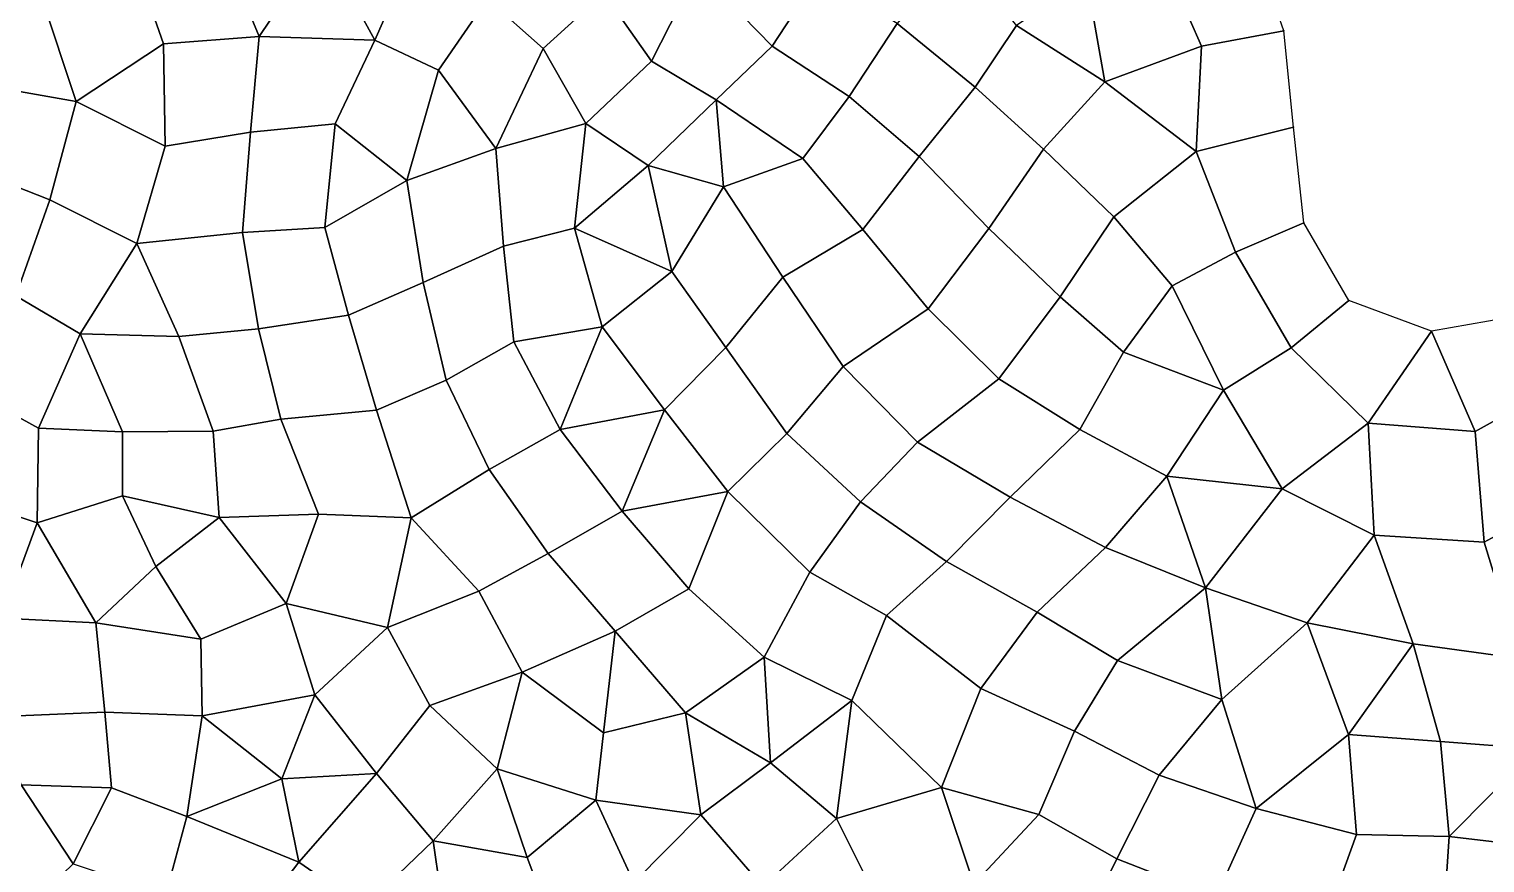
# Model space of a CAD drawing. Extents: x 380707 to 407438, y 6452841 to 6483357.
# Drawn here: x 384660 to 386017, y 6457912 to 6458689 of the extents above; entities that cross this region are included whole.
import ezdxf

# ---------------------------------------------------------------- set-up
doc = ezdxf.new("R2010")
doc.units = 0
for name, color, linetype in [('MESH_BOUND', 25, 'CONTINUOUS'), ('MESH_ELEMS', 18, 'CONTINUOUS'), ('MESH_NDSTRNGS', 17, 'CONTINUOUS'), ('MESH_NODES', 18, 'CONTINUOUS')]:
    doc.layers.add(name, color=color, linetype=linetype)

msp = doc.modelspace()

# ---------------------------------------------------------------- linework, layer by layer
at = {"layer": 'MESH_BOUND', "color": 25}
for points in [[(385829.302, 6458687.31, 1.097), (385800.046, 6458771.72, -0.123)], [(385838.542, 6458597.83, 1.641), (385829.302, 6458687.31, 1.097)], [(385848.195, 6458508.4, 0.626), (385838.542, 6458597.83, 1.641)], [(385890.081, 6458436.21, 2.581), (385848.195, 6458508.4, 0.626)], [(385967.145, 6458407.76, 1.077), (385890.081, 6458436.21, 2.581)], [(386055.725, 6458423.06, 1.326), (385967.145, 6458407.76, 1.077)]]:
    msp.add_polyline3d(points, dxfattribs=at)
at = {"layer": 'MESH_ELEMS', "color": 178}
for points in [[(384836.16, 6458774.42, -15.56), (384760.083, 6458746.4, -15.206), (384785.102, 6458675.48, -14.937), (384874.259, 6458682.22, -14.278)], [(384836.16, 6458774.42, -15.56), (384874.259, 6458682.22, -14.278), (384932.786, 6458768.98, -15.762), (384836.16, 6458774.42, -15.56)], [(385195.48, 6458722.5, -15.923), (385155.925, 6458777.96, -17.101), (385087.148, 6458717.19, -15.948), (385138.899, 6458670.89, -15.092)], [(384981.958, 6458678.77, -12.954), (384932.786, 6458768.98, -15.762), (384874.259, 6458682.22, -14.278), (384981.958, 6458678.77, -12.954)], [(385022.767, 6458770.98, -17.522), (384932.786, 6458768.98, -15.762), (384981.958, 6458678.77, -12.954), (385022.767, 6458770.98, -17.522)], [(385087.148, 6458717.19, -15.948), (385022.767, 6458770.98, -17.522), (384981.958, 6458678.77, -12.954), (385041.266, 6458650.91, -15.959)], [(385468.952, 6458694.3, -13.506), (385541.536, 6458634.84, -12.848), (385580.193, 6458692.54, -6.052), (385525.074, 6458763.52, -8.27)], [(385800.046, 6458771.72, -0.123), (385718.095, 6458751.59, -1.184), (385752.592, 6458673.05, -1.176), (385829.302, 6458687.31, 1.097)], [(384597.7, 6458640.18, -17.801), (384671.347, 6458719.18, -15.782), (384591.783, 6458753.82, -17.029), (384539.927, 6458721.75, -17.839)], [(385718.095, 6458751.59, -1.184), (385645.364, 6458736.89, -1.895), (385662.642, 6458639.86, -2.056), (385752.592, 6458673.05, -1.176)], [(384785.102, 6458675.48, -14.937), (384760.083, 6458746.4, -15.206), (384671.347, 6458719.18, -15.782), (384703.611, 6458621.52, -15.385)], [(385195.48, 6458722.5, -15.923), (385239.973, 6458659.29, -14.804), (385283.274, 6458744.21, -15.465), (385195.48, 6458722.5, -15.923)], [(385352.567, 6458673.02, -14.344), (385283.274, 6458744.21, -15.465), (385239.973, 6458659.29, -14.804), (385300.15, 6458623.18, -14.256)], [(385395.658, 6458739.2, -13.741), (385283.274, 6458744.21, -15.465), (385352.567, 6458673.02, -14.344), (385395.658, 6458739.2, -13.741)], [(385424.3, 6458626.23, -13.869), (385468.952, 6458694.3, -13.506), (385395.658, 6458739.2, -13.741), (385352.567, 6458673.02, -14.344)], [(385662.642, 6458639.86, -2.056), (385645.364, 6458736.89, -1.895), (385580.193, 6458692.54, -6.052), (385662.642, 6458639.86, -2.056)], [(385239.973, 6458659.29, -14.804), (385195.48, 6458722.5, -15.923), (385138.899, 6458670.89, -15.092), (385178.645, 6458601.17, -14.34)], [(384671.347, 6458719.18, -15.782), (384597.7, 6458640.18, -17.801), (384703.611, 6458621.52, -15.385), (384671.347, 6458719.18, -15.782)], [(385041.266, 6458650.91, -15.959), (385094.872, 6458577.71, -14.715), (385138.899, 6458670.89, -15.092), (385087.148, 6458717.19, -15.948)], [(385424.3, 6458626.23, -13.869), (385489.544, 6458570.45, -13.683), (385541.536, 6458634.84, -12.848), (385468.952, 6458694.3, -13.506)], [(384866.19, 6458592.9, -8.39), (384874.259, 6458682.22, -14.278), (384785.102, 6458675.48, -14.937), (384786.497, 6458580.02, -14.528)], [(384945.167, 6458600.79, -5.91), (384981.958, 6458678.77, -12.954), (384874.259, 6458682.22, -14.278), (384866.19, 6458592.9, -8.39)], [(385605.443, 6458577.23, -8.968), (385662.642, 6458639.86, -2.056), (385580.193, 6458692.54, -6.052), (385541.536, 6458634.84, -12.848)], [(385838.542, 6458597.83, 1.641), (385829.302, 6458687.31, 1.097), (385752.592, 6458673.05, -1.176), (385747.761, 6458574.88, -1.397)], [(384786.497, 6458580.02, -14.528), (384785.102, 6458675.48, -14.937), (384703.611, 6458621.52, -15.385), (384786.497, 6458580.02, -14.528)], [(384945.167, 6458600.79, -5.91), (385011.972, 6458547.93, -11.487), (385041.266, 6458650.91, -15.959), (384981.958, 6458678.77, -12.954)], [(385178.645, 6458601.17, -14.34), (385138.899, 6458670.89, -15.092), (385094.872, 6458577.71, -14.715), (385178.645, 6458601.17, -14.34)], [(385352.567, 6458673.02, -14.344), (385300.15, 6458623.18, -14.256), (385381.187, 6458568.44, -13.838), (385424.3, 6458626.23, -13.869)], [(385662.642, 6458639.86, -2.056), (385747.761, 6458574.88, -1.397), (385752.592, 6458673.05, -1.176), (385662.642, 6458639.86, -2.056)], [(385236.747, 6458562.09, -13.963), (385300.15, 6458623.18, -14.256), (385239.973, 6458659.29, -14.804), (385178.645, 6458601.17, -14.34)], [(384703.611, 6458621.52, -15.385), (384597.7, 6458640.18, -17.801), (384600.775, 6458560.6, -18.469), (384679.141, 6458529.9, -16.172)], [(385011.972, 6458547.93, -11.487), (385094.872, 6458577.71, -14.715), (385041.266, 6458650.91, -15.959), (385011.972, 6458547.93, -11.487)], [(385662.642, 6458639.86, -2.056), (385605.443, 6458577.23, -8.968), (385670.943, 6458514.16, -2.279), (385747.761, 6458574.88, -1.397)], [(385489.544, 6458570.45, -13.683), (385424.3, 6458626.23, -13.869), (385381.187, 6458568.44, -13.838), (385436.875, 6458502.22, -13.725)], [(385605.443, 6458577.23, -8.968), (385541.536, 6458634.84, -12.848), (385489.544, 6458570.45, -13.683), (385554.306, 6458503.21, -13.637)], [(384786.497, 6458580.02, -14.528), (384703.611, 6458621.52, -15.385), (384679.141, 6458529.9, -16.172), (384760.047, 6458489.29, -12.744)], [(385236.747, 6458562.09, -13.963), (385307, 6458542, -13.795), (385300.15, 6458623.18, -14.256), (385236.747, 6458562.09, -13.963)], [(385307, 6458542, -13.795), (385381.187, 6458568.44, -13.838), (385300.15, 6458623.18, -14.256), (385307, 6458542, -13.795)], [(384935.534, 6458504.18, -2.538), (384945.167, 6458600.79, -5.91), (384866.19, 6458592.9, -8.39), (384858.681, 6458499.41, -1.771)], [(384935.534, 6458504.18, -2.538), (385011.972, 6458547.93, -11.487), (384945.167, 6458600.79, -5.91), (384935.534, 6458504.18, -2.538)], [(385094.872, 6458577.71, -14.715), (385101.942, 6458486.82, -14.434), (385168.147, 6458503.48, -13.85), (385178.645, 6458601.17, -14.34)], [(385178.645, 6458601.17, -14.34), (385168.147, 6458503.48, -13.85), (385236.747, 6458562.09, -13.963), (385178.645, 6458601.17, -14.34)], [(385848.195, 6458508.4, 0.626), (385838.542, 6458597.83, 1.641), (385747.761, 6458574.88, -1.397), (385784.271, 6458481.14, -1.348)], [(384858.681, 6458499.41, -1.771), (384866.19, 6458592.9, -8.39), (384786.497, 6458580.02, -14.528), (384760.047, 6458489.29, -12.744)], [(385011.972, 6458547.93, -11.487), (385027.252, 6458452.81, -9.646), (385101.942, 6458486.82, -14.434), (385094.872, 6458577.71, -14.715)], [(385436.875, 6458502.22, -13.725), (385497.781, 6458428.32, -14.005), (385554.306, 6458503.21, -13.637), (385489.544, 6458570.45, -13.683)], [(385554.306, 6458503.21, -13.637), (385620.856, 6458439.58, -9.028), (385670.943, 6458514.16, -2.279), (385605.443, 6458577.23, -8.968)], [(385784.271, 6458481.14, -1.348), (385747.761, 6458574.88, -1.397), (385670.943, 6458514.16, -2.279), (385725.47, 6458449.79, -2.072)], [(384580.152, 6458472.1, -19.21), (384647.373, 6458440.55, -17.386), (384679.141, 6458529.9, -16.172), (384600.775, 6458560.6, -18.469)], [(385236.747, 6458562.09, -13.963), (385168.147, 6458503.48, -13.85), (385258.873, 6458463.18, -13.479), (385236.747, 6458562.09, -13.963)], [(385258.873, 6458463.18, -13.479), (385307, 6458542, -13.795), (385236.747, 6458562.09, -13.963), (385258.873, 6458463.18, -13.479)], [(385362.377, 6458458.08, -13.483), (385436.875, 6458502.22, -13.725), (385381.187, 6458568.44, -13.838), (385307, 6458542, -13.795)], [(385027.252, 6458452.81, -9.646), (385011.972, 6458547.93, -11.487), (384935.534, 6458504.18, -2.538), (384957.655, 6458422.68, -2.17)], [(384760.047, 6458489.29, -12.744), (384679.141, 6458529.9, -16.172), (384647.373, 6458440.55, -17.386), (384707.41, 6458405.03, -9.582)], [(385362.377, 6458458.08, -13.483), (385307, 6458542, -13.795), (385258.873, 6458463.18, -13.479), (385309.27, 6458392.55, -13.299)], [(384873.548, 6458409.82, -1.32), (384957.655, 6458422.68, -2.17), (384935.534, 6458504.18, -2.538), (384858.681, 6458499.41, -1.771)], [(385193.927, 6458411.58, -13.517), (385168.147, 6458503.48, -13.85), (385101.942, 6458486.82, -14.434), (385111.584, 6458397.66, -13.99)], [(385168.147, 6458503.48, -13.85), (385193.927, 6458411.58, -13.517), (385258.873, 6458463.18, -13.479), (385168.147, 6458503.48, -13.85)], [(385620.856, 6458439.58, -9.028), (385554.306, 6458503.21, -13.637), (385497.781, 6458428.32, -14.005), (385563.692, 6458363.29, -14.236)], [(385620.856, 6458439.58, -9.028), (385680.011, 6458388.08, -10.707), (385725.47, 6458449.79, -2.072), (385670.943, 6458514.16, -2.279)], [(385784.271, 6458481.14, -1.348), (385836.271, 6458392.13, -0.814), (385890.081, 6458436.21, 2.581), (385848.195, 6458508.4, 0.626)], [(384760.047, 6458489.29, -12.744), (384707.41, 6458405.03, -9.582), (384799.392, 6458402.7, -1.028), (384760.047, 6458489.29, -12.744)], [(384858.681, 6458499.41, -1.771), (384760.047, 6458489.29, -12.744), (384799.392, 6458402.7, -1.028), (384873.548, 6458409.82, -1.32)], [(385436.875, 6458502.22, -13.725), (385362.377, 6458458.08, -13.483), (385418.631, 6458374.76, -13.386), (385497.781, 6458428.32, -14.005)], [(385111.584, 6458397.66, -13.99), (385101.942, 6458486.82, -14.434), (385027.252, 6458452.81, -9.646), (385048.415, 6458361.92, -8.506)], [(385784.271, 6458481.14, -1.348), (385725.47, 6458449.79, -2.072), (385773.281, 6458352.56, -9.324), (385836.271, 6458392.13, -0.814)], [(385193.927, 6458411.58, -13.517), (385252.175, 6458334.17, -13.47), (385309.27, 6458392.55, -13.299), (385258.873, 6458463.18, -13.479)], [(384957.655, 6458422.68, -2.17), (384983.598, 6458334.15, -2.628), (385048.415, 6458361.92, -8.506), (385027.252, 6458452.81, -9.646)], [(385309.27, 6458392.55, -13.299), (385366.045, 6458312.13, -13.381), (385418.631, 6458374.76, -13.386), (385362.377, 6458458.08, -13.483)], [(385773.281, 6458352.56, -9.324), (385725.47, 6458449.79, -2.072), (385680.011, 6458388.08, -10.707), (385773.281, 6458352.56, -9.324)], [(384707.41, 6458405.03, -9.582), (384647.373, 6458440.55, -17.386), (384610.586, 6458348.84, -15.821), (384668.636, 6458317.25, -1.176)], [(385639.125, 6458315.98, -13.491), (385680.011, 6458388.08, -10.707), (385620.856, 6458439.58, -9.028), (385563.692, 6458363.29, -14.236)], [(385890.081, 6458436.21, 2.581), (385836.271, 6458392.13, -0.814), (385908.006, 6458321.76, -8.424), (385967.145, 6458407.76, 1.077)], [(384957.655, 6458422.68, -2.17), (384873.548, 6458409.82, -1.32), (384894.413, 6458325.53, -1.363), (384983.598, 6458334.15, -2.628)], [(385487.898, 6458304.15, -13.664), (385563.692, 6458363.29, -14.236), (385497.781, 6458428.32, -14.005), (385418.631, 6458374.76, -13.386)], [(386007.834, 6458314.12, -10.347), (386087.47, 6458358.35, -9.479), (386055.725, 6458423.06, 1.326), (385967.145, 6458407.76, 1.077)], [(384831.403, 6458314.59, -0.875), (384894.413, 6458325.53, -1.363), (384873.548, 6458409.82, -1.32), (384799.392, 6458402.7, -1.028)], [(385154.729, 6458315.88, -13.718), (385193.927, 6458411.58, -13.517), (385111.584, 6458397.66, -13.99), (385154.729, 6458315.88, -13.718)], [(385193.927, 6458411.58, -13.517), (385154.729, 6458315.88, -13.718), (385252.175, 6458334.17, -13.47), (385193.927, 6458411.58, -13.517)], [(386007.834, 6458314.12, -10.347), (385967.145, 6458407.76, 1.077), (385908.006, 6458321.76, -8.424), (386007.834, 6458314.12, -10.347)], [(384746.731, 6458313.82, -0.653), (384707.41, 6458405.03, -9.582), (384668.636, 6458317.25, -1.176), (384746.731, 6458313.82, -0.653)], [(384746.731, 6458313.82, -0.653), (384831.403, 6458314.59, -0.875), (384799.392, 6458402.7, -1.028), (384707.41, 6458405.03, -9.582)], [(385111.584, 6458397.66, -13.99), (385048.415, 6458361.92, -8.506), (385088.606, 6458278.79, -8.575), (385154.729, 6458315.88, -13.718)], [(385252.175, 6458334.17, -13.47), (385311.14, 6458258.16, -13.349), (385366.045, 6458312.13, -13.381), (385309.27, 6458392.55, -13.299)], [(385720.497, 6458272.61, -12.872), (385773.281, 6458352.56, -9.324), (385680.011, 6458388.08, -10.707), (385639.125, 6458315.98, -13.491)], [(385827.727, 6458260.72, -12.175), (385908.006, 6458321.76, -8.424), (385836.271, 6458392.13, -0.814), (385773.281, 6458352.56, -9.324)], [(385366.045, 6458312.13, -13.381), (385434.842, 6458248.48, -13.32), (385487.898, 6458304.15, -13.664), (385418.631, 6458374.76, -13.386)], [(384983.598, 6458334.15, -2.628), (385015.891, 6458233.81, -2.747), (385088.606, 6458278.79, -8.575), (385048.415, 6458361.92, -8.506)], [(385563.692, 6458363.29, -14.236), (385487.898, 6458304.15, -13.664), (385574.266, 6458252.94, -13.798), (385639.125, 6458315.98, -13.491)], [(386007.834, 6458314.12, -10.347), (386016.148, 6458210.97, -11.052), (386098.06, 6458255.86, -10.637), (386087.47, 6458358.35, -9.479)], [(384668.636, 6458317.25, -1.176), (384610.586, 6458348.84, -15.821), (384581.923, 6458257.71, -2.264), (384667.155, 6458228.98, -0.846)], [(385720.497, 6458272.61, -12.872), (385827.727, 6458260.72, -12.175), (385773.281, 6458352.56, -9.324), (385720.497, 6458272.61, -12.872)], [(384983.598, 6458334.15, -2.628), (384894.413, 6458325.53, -1.363), (384929.629, 6458237.2, -1.226), (385015.891, 6458233.81, -2.747)], [(385212.546, 6458239.99, -13.754), (385252.175, 6458334.17, -13.47), (385154.729, 6458315.88, -13.718), (385212.546, 6458239.99, -13.754)], [(385212.546, 6458239.99, -13.754), (385311.14, 6458258.16, -13.349), (385252.175, 6458334.17, -13.47), (385212.546, 6458239.99, -13.754)], [(384668.636, 6458317.25, -1.176), (384667.155, 6458228.98, -0.846), (384746.971, 6458254.32, -0.321), (384746.731, 6458313.82, -0.653)], [(384746.971, 6458254.32, -0.321), (384837.029, 6458234.14, -0.675), (384831.403, 6458314.59, -0.875), (384746.731, 6458313.82, -0.653)], [(384894.413, 6458325.53, -1.363), (384831.403, 6458314.59, -0.875), (384837.029, 6458234.14, -0.675), (384929.629, 6458237.2, -1.226)], [(385154.729, 6458315.88, -13.718), (385088.606, 6458278.79, -8.575), (385143.602, 6458200.5, -8.612), (385212.546, 6458239.99, -13.754)], [(385663.174, 6458205.99, -13.361), (385720.497, 6458272.61, -12.872), (385639.125, 6458315.98, -13.491), (385574.266, 6458252.94, -13.798)], [(385827.727, 6458260.72, -12.175), (385913.531, 6458217.67, -11.732), (385908.006, 6458321.76, -8.424), (385827.727, 6458260.72, -12.175)], [(386007.834, 6458314.12, -10.347), (385908.006, 6458321.76, -8.424), (385913.531, 6458217.67, -11.732), (386016.148, 6458210.97, -11.052)], [(385366.045, 6458312.13, -13.381), (385311.14, 6458258.16, -13.349), (385387.564, 6458183.03, -13.317), (385434.842, 6458248.48, -13.32)], [(385514.904, 6458192.93, -13.417), (385574.266, 6458252.94, -13.798), (385487.898, 6458304.15, -13.664), (385434.842, 6458248.48, -13.32)], [(385079.119, 6458165.31, -1.957), (385143.602, 6458200.5, -8.612), (385088.606, 6458278.79, -8.575), (385015.891, 6458233.81, -2.747)], [(385756.423, 6458168.46, -12.891), (385720.497, 6458272.61, -12.872), (385663.174, 6458205.99, -13.361), (385756.423, 6458168.46, -12.891)], [(385756.423, 6458168.46, -12.891), (385827.727, 6458260.72, -12.175), (385720.497, 6458272.61, -12.872), (385756.423, 6458168.46, -12.891)], [(385827.727, 6458260.72, -12.175), (385756.423, 6458168.46, -12.891), (385851.291, 6458135.8, -12.444), (385913.531, 6458217.67, -11.732)], [(384667.155, 6458228.98, -0.846), (384581.923, 6458257.71, -2.264), (384555.51, 6458189.08, -4.284), (384634.637, 6458140.36, -2.616)], [(384777.845, 6458188.23, -0.679), (384746.971, 6458254.32, -0.321), (384667.155, 6458228.98, -0.846), (384721.891, 6458135.72, -0.874)], [(384746.971, 6458254.32, -0.321), (384777.845, 6458188.23, -0.679), (384837.029, 6458234.14, -0.675), (384746.971, 6458254.32, -0.321)], [(385212.546, 6458239.99, -13.754), (385274.812, 6458167.52, -13.894), (385311.14, 6458258.16, -13.349), (385212.546, 6458239.99, -13.754)], [(385387.564, 6458183.03, -13.317), (385311.14, 6458258.16, -13.349), (385274.812, 6458167.52, -13.894), (385345.135, 6458103.9, -13.732)], [(385458.946, 6458142.67, -13.268), (385514.904, 6458192.93, -13.417), (385434.842, 6458248.48, -13.32), (385387.564, 6458183.03, -13.317)], [(385599.454, 6458145.74, -13.465), (385663.174, 6458205.99, -13.361), (385574.266, 6458252.94, -13.798), (385514.904, 6458192.93, -13.417)], [(386137.254, 6458181.79, -10.619), (386098.06, 6458255.86, -10.637), (386016.148, 6458210.97, -11.052), (386049.442, 6458102.55, -11.525)], [(384837.029, 6458234.14, -0.675), (384777.845, 6458188.23, -0.679), (384819.895, 6458120.69, -0.703), (384899.489, 6458153.75, -0.485)], [(384899.489, 6458153.75, -0.485), (384929.629, 6458237.2, -1.226), (384837.029, 6458234.14, -0.675), (384899.489, 6458153.75, -0.485)], [(384994.011, 6458131.66, -0.787), (385015.891, 6458233.81, -2.747), (384929.629, 6458237.2, -1.226), (384899.489, 6458153.75, -0.485)], [(385015.891, 6458233.81, -2.747), (384994.011, 6458131.66, -0.787), (385079.119, 6458165.31, -1.957), (385015.891, 6458233.81, -2.747)], [(385206.184, 6458128.24, -5.983), (385274.812, 6458167.52, -13.894), (385212.546, 6458239.99, -13.754), (385143.602, 6458200.5, -8.612)], [(384667.155, 6458228.98, -0.846), (384634.637, 6458140.36, -2.616), (384721.891, 6458135.72, -0.874), (384667.155, 6458228.98, -0.846)], [(385851.291, 6458135.8, -12.444), (385949.851, 6458116.25, -11.885), (385913.531, 6458217.67, -11.732), (385851.291, 6458135.8, -12.444)], [(386016.148, 6458210.97, -11.052), (385913.531, 6458217.67, -11.732), (385949.851, 6458116.25, -11.885), (386049.442, 6458102.55, -11.525)], [(385674.349, 6458100.68, -13.498), (385756.423, 6458168.46, -12.891), (385663.174, 6458205.99, -13.361), (385599.454, 6458145.74, -13.465)], [(385143.602, 6458200.5, -8.612), (385079.119, 6458165.31, -1.957), (385119.255, 6458090.04, -1.053), (385206.184, 6458128.24, -5.983)], [(385546.844, 6458074.83, -13.12), (385599.454, 6458145.74, -13.465), (385514.904, 6458192.93, -13.417), (385458.946, 6458142.67, -13.268)], [(384721.891, 6458135.72, -0.874), (384819.895, 6458120.69, -0.703), (384777.845, 6458188.23, -0.679), (384721.891, 6458135.72, -0.874)], [(385345.135, 6458103.9, -13.732), (385426.816, 6458063.66, -13.209), (385458.946, 6458142.67, -13.268), (385387.564, 6458183.03, -13.317)], [(385033.443, 6458058.9, -0.663), (385119.255, 6458090.04, -1.053), (385079.119, 6458165.31, -1.957), (384994.011, 6458131.66, -0.787)], [(385274.812, 6458167.52, -13.894), (385206.184, 6458128.24, -5.983), (385271.562, 6458052.03, -4.241), (385345.135, 6458103.9, -13.732)], [(385771.646, 6458064.38, -13.128), (385756.423, 6458168.46, -12.891), (385674.349, 6458100.68, -13.498), (385771.646, 6458064.38, -13.128)], [(385851.291, 6458135.8, -12.444), (385756.423, 6458168.46, -12.891), (385771.646, 6458064.38, -13.128), (385851.291, 6458135.8, -12.444)], [(384926.226, 6458068.8, 0.023), (384899.489, 6458153.75, -0.485), (384819.895, 6458120.69, -0.703), (384821.038, 6458049.09, -0.76)], [(384899.489, 6458153.75, -0.485), (384926.226, 6458068.8, 0.023), (384994.011, 6458131.66, -0.787), (384899.489, 6458153.75, -0.485)], [(384730.45, 6458052.76, -1.774), (384721.891, 6458135.72, -0.874), (384634.637, 6458140.36, -2.616), (384626.927, 6458048.35, -3.027)], [(385426.816, 6458063.66, -13.209), (385510.167, 6457982.55, -13.014), (385546.844, 6458074.83, -13.12), (385458.946, 6458142.67, -13.268)], [(385634.266, 6458035.05, -13.285), (385674.349, 6458100.68, -13.498), (385599.454, 6458145.74, -13.465), (385546.844, 6458074.83, -13.12)], [(384730.45, 6458052.76, -1.774), (384821.038, 6458049.09, -0.76), (384819.895, 6458120.69, -0.703), (384721.891, 6458135.72, -0.874)], [(384926.226, 6458068.8, 0.023), (384983.558, 6457995.65, -0.27), (385033.443, 6458058.9, -0.663), (384994.011, 6458131.66, -0.787)], [(385195.328, 6458033.52, -0.887), (385206.184, 6458128.24, -5.983), (385119.255, 6458090.04, -1.053), (385195.328, 6458033.52, -0.887)], [(385195.328, 6458033.52, -0.887), (385271.562, 6458052.03, -4.241), (385206.184, 6458128.24, -5.983), (385195.328, 6458033.52, -0.887)], [(385771.646, 6458064.38, -13.128), (385803.75, 6457962.76, -14.764), (385889.722, 6458031.84, -13.172), (385851.291, 6458135.8, -12.444)], [(385851.291, 6458135.8, -12.444), (385889.722, 6458031.84, -13.172), (385949.851, 6458116.25, -11.885), (385851.291, 6458135.8, -12.444)], [(385889.722, 6458031.84, -13.172), (385975.461, 6458025.26, -12.896), (385949.851, 6458116.25, -11.885), (385889.722, 6458031.84, -13.172)], [(385975.461, 6458025.26, -12.896), (386064.782, 6458018.45, -12.759), (386049.442, 6458102.55, -11.525), (385949.851, 6458116.25, -11.885)], [(385350.753, 6458005.57, -11.634), (385345.135, 6458103.9, -13.732), (385271.562, 6458052.03, -4.241), (385350.753, 6458005.57, -11.634)], [(385426.816, 6458063.66, -13.209), (385345.135, 6458103.9, -13.732), (385350.753, 6458005.57, -11.634), (385426.816, 6458063.66, -13.209)], [(385713.324, 6457994, -13.539), (385771.646, 6458064.38, -13.128), (385674.349, 6458100.68, -13.498), (385634.266, 6458035.05, -13.285)], [(385119.255, 6458090.04, -1.053), (385033.443, 6458058.9, -0.663), (385095.991, 6457999.81, -0.717), (385119.255, 6458090.04, -1.053)], [(385195.328, 6458033.52, -0.887), (385119.255, 6458090.04, -1.053), (385095.991, 6457999.81, -0.717), (385188.134, 6457970.67, -0.663)], [(384821.038, 6458049.09, -0.76), (384895.394, 6457990.62, -0.426), (384926.226, 6458068.8, 0.023), (384821.038, 6458049.09, -0.76)], [(384983.558, 6457995.65, -0.27), (384926.226, 6458068.8, 0.023), (384895.394, 6457990.62, -0.426), (384983.558, 6457995.65, -0.27)], [(385634.266, 6458035.05, -13.285), (385546.844, 6458074.83, -13.12), (385510.167, 6457982.55, -13.014), (385601.039, 6457957.22, -13.024)], [(385095.991, 6457999.81, -0.717), (385033.443, 6458058.9, -0.663), (384983.558, 6457995.65, -0.27), (385036.496, 6457932.65, -0.218)], [(385426.816, 6458063.66, -13.209), (385350.753, 6458005.57, -11.634), (385412.55, 6457953.7, -12.525), (385426.816, 6458063.66, -13.209)], [(385510.167, 6457982.55, -13.014), (385426.816, 6458063.66, -13.209), (385412.55, 6457953.7, -12.525), (385510.167, 6457982.55, -13.014)], [(385771.646, 6458064.38, -13.128), (385713.324, 6457994, -13.539), (385803.75, 6457962.76, -14.764), (385771.646, 6458064.38, -13.128)], [(384730.45, 6458052.76, -1.774), (384626.927, 6458048.35, -3.027), (384652.41, 6457984.87, -3.208), (384736.542, 6457982.17, -3.139)], [(384821.038, 6458049.09, -0.76), (384730.45, 6458052.76, -1.774), (384736.542, 6457982.17, -3.139), (384806.793, 6457955.36, -1.087)], [(384895.394, 6457990.62, -0.426), (384821.038, 6458049.09, -0.76), (384806.793, 6457955.36, -1.087), (384895.394, 6457990.62, -0.426)], [(385286.099, 6457957.09, -1.074), (385271.562, 6458052.03, -4.241), (385195.328, 6458033.52, -0.887), (385188.134, 6457970.67, -0.663)], [(385271.562, 6458052.03, -4.241), (385286.099, 6457957.09, -1.074), (385350.753, 6458005.57, -11.634), (385271.562, 6458052.03, -4.241)], [(385713.324, 6457994, -13.539), (385634.266, 6458035.05, -13.285), (385601.039, 6457957.22, -13.024), (385673.703, 6457915.88, -13.212)], [(385889.722, 6458031.84, -13.172), (385803.75, 6457962.76, -14.764), (385897.198, 6457938.64, -15.604), (385889.722, 6458031.84, -13.172)], [(385897.198, 6457938.64, -15.604), (385983.414, 6457936.95, -15.549), (385975.461, 6458025.26, -12.896), (385889.722, 6458031.84, -13.172)], [(385983.414, 6457936.95, -15.549), (386064.782, 6458018.45, -12.759), (385975.461, 6458025.26, -12.896), (385983.414, 6457936.95, -15.549)], [(385983.414, 6457936.95, -15.549), (386096.978, 6457923.35, -15.055), (386064.782, 6458018.45, -12.759), (385983.414, 6457936.95, -15.549)], [(385286.099, 6457957.09, -1.074), (385343.647, 6457890.3, -1.125), (385412.55, 6457953.7, -12.525), (385350.753, 6458005.57, -11.634)], [(384895.394, 6457990.62, -0.426), (384806.793, 6457955.36, -1.087), (384911.349, 6457912.99, -0.515), (384895.394, 6457990.62, -0.426)], [(384895.394, 6457990.62, -0.426), (384911.349, 6457912.99, -0.515), (384983.558, 6457995.65, -0.27), (384895.394, 6457990.62, -0.426)], [(384972.254, 6457871.02, -0.62), (385036.496, 6457932.65, -0.218), (384983.558, 6457995.65, -0.27), (384911.349, 6457912.99, -0.515)], [(385095.991, 6457999.81, -0.717), (385036.496, 6457932.65, -0.218), (385124.087, 6457917.19, -0.462), (385095.991, 6457999.81, -0.717)], [(385188.134, 6457970.67, -0.663), (385095.991, 6457999.81, -0.717), (385124.087, 6457917.19, -0.462), (385188.134, 6457970.67, -0.663)], [(385803.75, 6457962.76, -14.764), (385713.324, 6457994, -13.539), (385673.703, 6457915.88, -13.212), (385766.16, 6457879.82, -13.122)], [(384700.884, 6457911.47, -3.806), (384652.41, 6457984.87, -3.208), (384595.935, 6457922.82, -4.307), (384630.873, 6457843.87, -6.203)], [(384652.41, 6457984.87, -3.208), (384700.884, 6457911.47, -3.806), (384736.542, 6457982.17, -3.139), (384652.41, 6457984.87, -3.208)], [(384787.365, 6457882.62, -3.315), (384806.793, 6457955.36, -1.087), (384736.542, 6457982.17, -3.139), (384700.884, 6457911.47, -3.806)], [(385510.167, 6457982.55, -13.014), (385412.55, 6457953.7, -12.525), (385447.455, 6457883.34, -11.362), (385540.503, 6457892.31, -12.653)], [(385540.503, 6457892.31, -12.653), (385601.039, 6457957.22, -13.024), (385510.167, 6457982.55, -13.014), (385540.503, 6457892.31, -12.653)], [(385223.341, 6457894.07, -0.522), (385188.134, 6457970.67, -0.663), (385124.087, 6457917.19, -0.462), (385144.748, 6457862.38, -0.36)], [(385188.134, 6457970.67, -0.663), (385223.341, 6457894.07, -0.522), (385286.099, 6457957.09, -1.074), (385188.134, 6457970.67, -0.663)], [(385897.198, 6457938.64, -15.604), (385803.75, 6457962.76, -14.764), (385766.16, 6457879.82, -13.122), (385865.455, 6457851, -9.127)], [(384862.61, 6457849.2, -2.261), (384911.349, 6457912.99, -0.515), (384806.793, 6457955.36, -1.087), (384787.365, 6457882.62, -3.315)], [(385262.828, 6457851.58, -0.483), (385343.647, 6457890.3, -1.125), (385286.099, 6457957.09, -1.074), (385223.341, 6457894.07, -0.522)], [(385412.55, 6457953.7, -12.525), (385343.647, 6457890.3, -1.125), (385447.455, 6457883.34, -11.362), (385412.55, 6457953.7, -12.525)], [(385637.137, 6457842.1, -12.295), (385673.703, 6457915.88, -13.212), (385601.039, 6457957.22, -13.024), (385540.503, 6457892.31, -12.653)], [(385049.51, 6457842.06, -0.615), (385036.496, 6457932.65, -0.218), (384972.254, 6457871.02, -0.62), (385049.51, 6457842.06, -0.615)], [(385124.087, 6457917.19, -0.462), (385036.496, 6457932.65, -0.218), (385049.51, 6457842.06, -0.615), (385144.748, 6457862.38, -0.36)], [(385977.968, 6457852.52, -12.367), (385983.414, 6457936.95, -15.549), (385897.198, 6457938.64, -15.604), (385865.455, 6457851, -9.127)], [(386079.34, 6457854.62, -14.773), (386096.978, 6457923.35, -15.055), (385983.414, 6457936.95, -15.549), (385977.968, 6457852.52, -12.367)], [(384862.61, 6457849.2, -2.261), (384928.446, 6457802.85, -2.595), (384972.254, 6457871.02, -0.62), (384911.349, 6457912.99, -0.515)], [(385727.745, 6457803.97, -7.469), (385766.16, 6457879.82, -13.122), (385673.703, 6457915.88, -13.212), (385637.137, 6457842.1, -12.295)]]:
    msp.add_3dface(points, dxfattribs=at)
at = {"layer": 'MESH_NDSTRNGS', "color": 17}
for points in [[(385967.145, 6458407.76, 1.077), (386007.834, 6458314.12, -10.347)], [(386007.834, 6458314.12, -10.347), (386016.148, 6458210.97, -11.052)], [(386016.148, 6458210.97, -11.052), (385913.531, 6458217.67, -11.732)], [(385913.531, 6458217.67, -11.732), (385949.851, 6458116.25, -11.885)], [(385949.851, 6458116.25, -11.885), (385889.722, 6458031.84, -13.172)], [(385889.722, 6458031.84, -13.172), (385897.198, 6457938.64, -15.604)], [(385897.198, 6457938.64, -15.604), (385865.455, 6457851, -9.127)]]:
    msp.add_polyline3d(points, dxfattribs=at)
for p in [(385967.145, 6458407.76, 1.077), (386007.834, 6458314.12, -10.347), (385913.531, 6458217.67, -11.732), (386016.148, 6458210.97, -11.052), (385949.851, 6458116.25, -11.885), (385889.722, 6458031.84, -13.172), (385897.198, 6457938.64, -15.604)]:
    msp.add_point(p, dxfattribs=at)
at = {"layer": 'MESH_NODES', "color": 18}
for p in [(384874.259, 6458682.22, -14.278), (385829.302, 6458687.31, 1.097), (384785.102, 6458675.48, -14.937), (384981.958, 6458678.77, -12.954), (385138.899, 6458670.89, -15.092), (385352.567, 6458673.02, -14.344), (385752.592, 6458673.05, -1.176), (385239.973, 6458659.29, -14.804), (385041.266, 6458650.91, -15.959), (385662.642, 6458639.86, -2.056), (385424.3, 6458626.23, -13.869), (385541.536, 6458634.84, -12.848), (384703.611, 6458621.52, -15.385), (385300.15, 6458623.18, -14.256), (384945.167, 6458600.79, -5.91), (385178.645, 6458601.17, -14.34), (385838.542, 6458597.83, 1.641), (384866.19, 6458592.9, -8.39), (384786.497, 6458580.02, -14.528), (385094.872, 6458577.71, -14.715), (385489.544, 6458570.45, -13.683), (385605.443, 6458577.23, -8.968), (385747.761, 6458574.88, -1.397), (385236.747, 6458562.09, -13.963), (385381.187, 6458568.44, -13.838), (385011.972, 6458547.93, -11.487), (384679.141, 6458529.9, -16.172), (385307, 6458542, -13.795), (384935.534, 6458504.18, -2.538), (385168.147, 6458503.48, -13.85), (385554.306, 6458503.21, -13.637), (385670.943, 6458514.16, -2.279), (385848.195, 6458508.4, 0.626), (384760.047, 6458489.29, -12.744), (384858.681, 6458499.41, -1.771), (385436.875, 6458502.22, -13.725), (385101.942, 6458486.82, -14.434), (385784.271, 6458481.14, -1.348), (385258.873, 6458463.18, -13.479), (385027.252, 6458452.81, -9.646), (385362.377, 6458458.08, -13.483), (385725.47, 6458449.79, -2.072), (385620.856, 6458439.58, -9.028), (385890.081, 6458436.21, 2.581), (384957.655, 6458422.68, -2.17), (385497.781, 6458428.32, -14.005), (384873.548, 6458409.82, -1.32), (385193.927, 6458411.58, -13.517), (385967.145, 6458407.76, 1.077), (384707.41, 6458405.03, -9.582), (384799.392, 6458402.7, -1.028), (385111.584, 6458397.66, -13.99), (385309.27, 6458392.55, -13.299), (385680.011, 6458388.08, -10.707), (385836.271, 6458392.13, -0.814), (385418.631, 6458374.76, -13.386), (385048.415, 6458361.92, -8.506), (385563.692, 6458363.29, -14.236), (385773.281, 6458352.56, -9.324), (384983.598, 6458334.15, -2.628), (385252.175, 6458334.17, -13.47), (384668.636, 6458317.25, -1.176), (384746.731, 6458313.82, -0.653), (384831.403, 6458314.59, -0.875), (384894.413, 6458325.53, -1.363), (385154.729, 6458315.88, -13.718), (385639.125, 6458315.98, -13.491), (385908.006, 6458321.76, -8.424), (386007.834, 6458314.12, -10.347), (385366.045, 6458312.13, -13.381), (385487.898, 6458304.15, -13.664), (385088.606, 6458278.79, -8.575), (385720.497, 6458272.61, -12.872), (385827.727, 6458260.72, -12.175), (384746.971, 6458254.32, -0.321), (385311.14, 6458258.16, -13.349), (385434.842, 6458248.48, -13.32), (385574.266, 6458252.94, -13.798), (384837.029, 6458234.14, -0.675), (384929.629, 6458237.2, -1.226), (385015.891, 6458233.81, -2.747), (385212.546, 6458239.99, -13.754), (384667.155, 6458228.98, -0.846), (385913.531, 6458217.67, -11.732), (385663.174, 6458205.99, -13.361), (386016.148, 6458210.97, -11.052), (385143.602, 6458200.5, -8.612), (385514.904, 6458192.93, -13.417), (384777.845, 6458188.23, -0.679), (385387.564, 6458183.03, -13.317), (385079.119, 6458165.31, -1.957), (385274.812, 6458167.52, -13.894), (385756.423, 6458168.46, -12.891), (384899.489, 6458153.75, -0.485), (385458.946, 6458142.67, -13.268), (385599.454, 6458145.74, -13.465), (384721.891, 6458135.72, -0.874), (384994.011, 6458131.66, -0.787), (385206.184, 6458128.24, -5.983), (385851.291, 6458135.8, -12.444), (384819.895, 6458120.69, -0.703), (385949.851, 6458116.25, -11.885), (385345.135, 6458103.9, -13.732), (385674.349, 6458100.68, -13.498), (385119.255, 6458090.04, -1.053), (384926.226, 6458068.8, 0.023), (385546.844, 6458074.83, -13.12), (385033.443, 6458058.9, -0.663), (385426.816, 6458063.66, -13.209), (385771.646, 6458064.38, -13.128), (384730.45, 6458052.76, -1.774), (384821.038, 6458049.09, -0.76), (385271.562, 6458052.03, -4.241), (385195.328, 6458033.52, -0.887), (385634.266, 6458035.05, -13.285), (385889.722, 6458031.84, -13.172), (385975.461, 6458025.26, -12.896), (385350.753, 6458005.57, -11.634), (384895.394, 6457990.62, -0.426), (384983.558, 6457995.65, -0.27), (385095.991, 6457999.81, -0.717), (385713.324, 6457994, -13.539), (384736.542, 6457982.17, -3.139), (385510.167, 6457982.55, -13.014), (385188.134, 6457970.67, -0.663), (385803.75, 6457962.76, -14.764), (384806.793, 6457955.36, -1.087), (385286.099, 6457957.09, -1.074), (385412.55, 6457953.7, -12.525), (385601.039, 6457957.22, -13.024), (385036.496, 6457932.65, -0.218), (385897.198, 6457938.64, -15.604), (385983.414, 6457936.95, -15.549), (384911.349, 6457912.99, -0.515), (385124.087, 6457917.19, -0.462), (385673.703, 6457915.88, -13.212)]:
    msp.add_point(p, dxfattribs=at)

doc.saveas('drawing.dxf')
